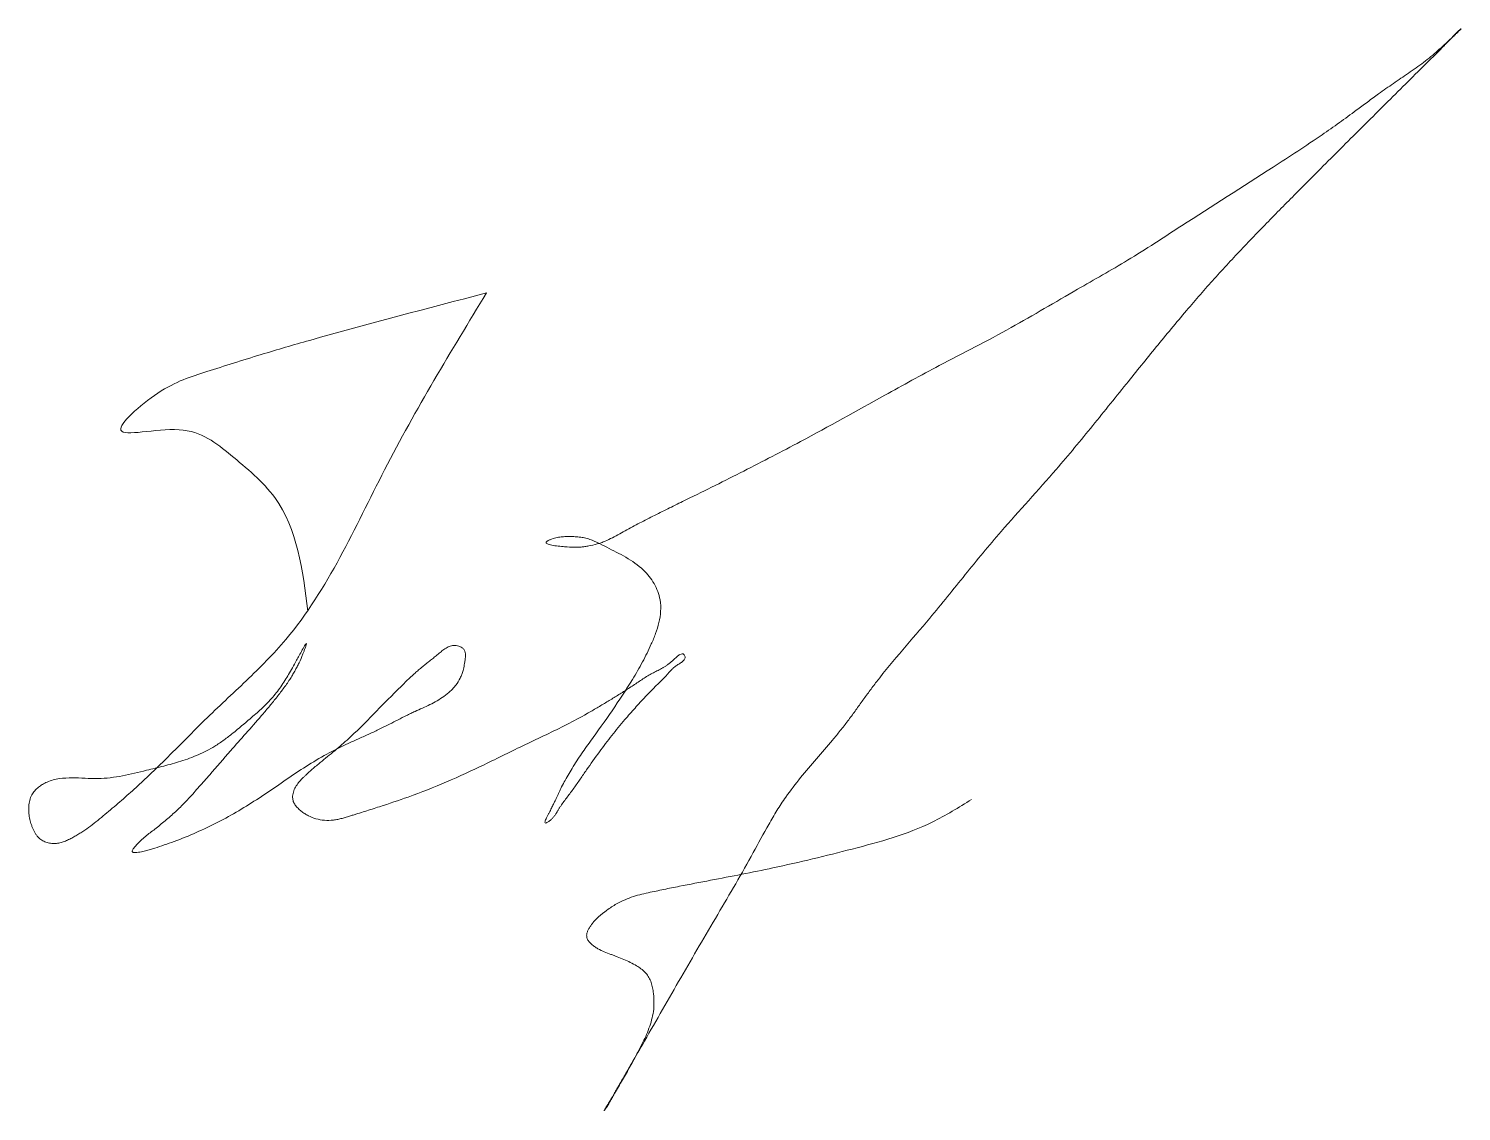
# Model space of a CAD drawing. Header units: millimetres. Extents: x 3370.2 to 3383, y 901 to 910.7.
import ezdxf

# ---------------------------------------------------------------- set-up
doc = ezdxf.new("R2010")
doc.units = ezdxf.units.MM
doc.layers.add('Слой1', color=5, linetype='Continuous', lineweight=18)

msp = doc.modelspace()

# ---------------------------------------------------------------- linework, layer by layer
at = {"layer": 'Слой1', "color": 160, "lineweight": 20}
for points, knots in [([(3374.263, 908.285), (3373.946, 907.765), (3373.476, 906.992), (3372.965, 905.91), (3372.565, 905.26), (3372.113, 904.809), (3371.795, 904.518), (3371.549, 904.269), (3371.383, 904.101), (3371.236, 903.959), (3371.109, 903.841), (3370.978, 903.726), (3370.869, 903.633), (3370.782, 903.561), (3370.716, 903.51), (3370.66, 903.47), (3370.613, 903.44), (3370.577, 903.419), (3370.54, 903.398), (3370.502, 903.38), (3370.463, 903.365), (3370.429, 903.357), (3370.401, 903.354), (3370.373, 903.354), (3370.337, 903.359), (3370.304, 903.371), (3370.279, 903.384), (3370.261, 903.398), (3370.244, 903.415), (3370.223, 903.443), (3370.206, 903.474), (3370.192, 903.508), (3370.18, 903.541), (3370.169, 903.583), (3370.163, 903.635), (3370.163, 903.688), (3370.171, 903.741), (3370.186, 903.781), (3370.203, 903.809), (3370.222, 903.833), (3370.249, 903.86), (3370.286, 903.885), (3370.348, 903.916), (3370.438, 903.939), (3370.553, 903.944), (3370.668, 903.939), (3370.782, 903.934), (3370.894, 903.942), (3371.04, 903.965), (3371.198, 904.005), (3371.372, 904.047), (3371.528, 904.09), (3371.682, 904.146), (3371.811, 904.212), (3371.913, 904.281), (3372.019, 904.363), (3372.128, 904.457), (3372.246, 904.558), (3372.323, 904.634), (3372.38, 904.703), (3372.435, 904.777), (3372.485, 904.857), (3372.524, 904.927), (3372.554, 904.982), (3372.584, 905.037), (3372.613, 905.088), (3372.637, 905.13), (3372.653, 905.152), (3372.651, 905.14), (3372.639, 905.105), (3372.628, 905.076), (3372.609, 905.027), (3372.592, 904.987), (3372.566, 904.937), (3372.546, 904.899), (3372.524, 904.861), (3372.49, 904.806), (3372.442, 904.739), (3372.379, 904.657), (3372.313, 904.576), (3372.223, 904.47), (3372.108, 904.341), (3371.953, 904.167), (3371.815, 904.006), (3371.691, 903.863), (3371.614, 903.778), (3371.554, 903.713), (3371.511, 903.67), (3371.467, 903.629), (3371.406, 903.575), (3371.342, 903.522), (3371.282, 903.474), (3371.24, 903.443), (3371.205, 903.415), (3371.174, 903.387), (3371.153, 903.367), (3371.135, 903.349), (3371.122, 903.335), (3371.109, 903.32), (3371.098, 903.306), (3371.091, 903.293), (3371.089, 903.283), (3371.093, 903.276), (3371.104, 903.274), (3371.117, 903.273), (3371.135, 903.274), (3371.16, 903.278), (3371.186, 903.283), (3371.217, 903.29), (3371.252, 903.3), (3371.304, 903.317), (3371.377, 903.341), (3371.505, 903.386), (3371.663, 903.451), (3371.858, 903.543), (3372.045, 903.646), (3372.226, 903.76), (3372.403, 903.881), (3372.579, 904.002), (3372.76, 904.117), (3372.916, 904.2), (3373.042, 904.259), (3373.135, 904.3), (3373.227, 904.342), (3373.34, 904.395), (3373.445, 904.45), (3373.534, 904.494), (3373.584, 904.519), (3373.632, 904.541), (3373.689, 904.566), (3373.756, 904.598), (3373.82, 904.632), (3373.882, 904.671), (3373.93, 904.709), (3373.964, 904.744), (3373.996, 904.782), (3374.022, 904.824), (3374.042, 904.869), (3374.052, 904.9), (3374.059, 904.928), (3374.064, 904.954), (3374.067, 904.977), (3374.07, 904.995), (3374.073, 905.015), (3374.075, 905.039), (3374.073, 905.066), (3374.065, 905.086), (3374.055, 905.099), (3374.037, 905.114), (3374.011, 905.125), (3373.98, 905.129), (3373.959, 905.128), (3373.938, 905.123), (3373.912, 905.113), (3373.881, 905.093), (3373.852, 905.07), (3373.829, 905.05), (3373.806, 905.031), (3373.778, 905.009), (3373.733, 904.973), (3373.689, 904.938), (3373.647, 904.902), (3373.604, 904.865), (3373.552, 904.816), (3373.491, 904.756), (3373.431, 904.696), (3373.352, 904.617), (3373.215, 904.477), (3373.078, 904.336), (3372.951, 904.226), (3372.887, 904.172), (3372.822, 904.119), (3372.767, 904.074), (3372.72, 904.035), (3372.684, 904.003), (3372.654, 903.976), (3372.63, 903.954), (3372.607, 903.931), (3372.579, 903.901), (3372.552, 903.861), (3372.534, 903.822), (3372.527, 903.789), (3372.525, 903.767), (3372.528, 903.747), (3372.532, 903.73), (3372.54, 903.713), (3372.553, 903.693), (3372.574, 903.669), (3372.603, 903.644), (3372.635, 903.621), (3372.678, 903.597), (3372.736, 903.573), (3372.811, 903.56), (3372.878, 903.562), (3372.931, 903.57), (3372.969, 903.579), (3373.007, 903.589), (3373.043, 903.601), (3373.077, 903.612), (3373.12, 903.625), (3373.196, 903.649), (3373.347, 903.697), (3373.593, 903.779), (3373.906, 903.904), (3374.192, 904.035), (3374.425, 904.15), (3374.61, 904.241), (3374.796, 904.328), (3374.982, 904.418), (3375.133, 904.5), (3375.252, 904.569), (3375.34, 904.622), (3375.426, 904.674), (3375.497, 904.719), (3375.555, 904.756), (3375.613, 904.795), (3375.67, 904.834), (3375.72, 904.864), (3375.747, 904.879), (3375.775, 904.893), (3375.802, 904.906), (3375.829, 904.921), (3375.851, 904.933), (3375.872, 904.947), (3375.895, 904.963), (3375.915, 904.979), (3375.931, 904.994), (3375.948, 905.01), (3375.969, 905.03), (3375.993, 905.048), (3376.015, 905.056), (3376.03, 905.05), (3376.038, 905.034), (3376.042, 905.021), (3376.04, 905.01), (3376.034, 905), (3376.026, 904.99), (3376.015, 904.981), (3376, 904.971), (3375.984, 904.962), (3375.963, 904.949), (3375.94, 904.931), (3375.918, 904.91), (3375.901, 904.892), (3375.888, 904.877), (3375.878, 904.865), (3375.867, 904.853), (3375.852, 904.837), (3375.824, 904.809), (3375.791, 904.776), (3375.757, 904.744), (3375.724, 904.711), (3375.685, 904.67), (3375.638, 904.619), (3375.592, 904.568), (3375.546, 904.516), (3375.496, 904.458), (3375.442, 904.394), (3375.365, 904.298), (3375.27, 904.172), (3375.176, 904.041), (3375.102, 903.932), (3375.055, 903.864), (3375.015, 903.81), (3374.985, 903.77), (3374.955, 903.73), (3374.931, 903.697), (3374.915, 903.673), (3374.907, 903.659), (3374.899, 903.646), (3374.889, 903.629), (3374.876, 903.609), (3374.861, 903.589), (3374.844, 903.57), (3374.822, 903.552), (3374.799, 903.538), (3374.787, 903.537), (3374.785, 903.544), (3374.788, 903.557), (3374.795, 903.575), (3374.806, 903.596), (3374.817, 903.619), (3374.829, 903.641), (3374.839, 903.661), (3374.849, 903.68), (3374.86, 903.703), (3374.873, 903.729), (3374.885, 903.757), (3374.897, 903.782), (3374.909, 903.807), (3374.925, 903.842), (3374.95, 903.89), (3374.984, 903.95), (3375.021, 904.014), (3375.06, 904.078), (3375.116, 904.164), (3375.228, 904.318), (3375.388, 904.543), (3375.544, 904.779), (3375.661, 904.979), (3375.729, 905.117), (3375.778, 905.235), (3375.809, 905.333), (3375.825, 905.434), (3375.82, 905.555), (3375.769, 905.686), (3375.663, 905.819), (3375.512, 905.922), (3375.367, 905.992), (3375.268, 906.045), (3375.21, 906.07), (3375.164, 906.086), (3375.118, 906.097), (3375.069, 906.102), (3375.021, 906.104), (3374.982, 906.103), (3374.952, 906.102), (3374.93, 906.1), (3374.907, 906.097), (3374.876, 906.091), (3374.845, 906.081), (3374.82, 906.07), (3374.81, 906.064), (3374.801, 906.059), (3374.795, 906.052), (3374.796, 906.045), (3374.809, 906.035), (3374.844, 906.025), (3374.903, 906.017), (3375.015, 906.007), (3375.077, 906.005), (3375.143, 906.013), (3375.191, 906.021), (3375.24, 906.033), (3375.289, 906.048), (3375.335, 906.066), (3375.39, 906.092), (3375.455, 906.127), (3375.542, 906.175), (3375.651, 906.234), (3375.784, 906.302), (3375.918, 906.368), (3376.179, 906.496), (3376.566, 906.688), (3377.16, 906.996), (3377.739, 907.32), (3378.258, 907.606), (3378.639, 907.802), (3378.954, 907.969), (3379.257, 908.145), (3379.529, 908.304), (3379.779, 908.446), (3380.011, 908.581), (3380.246, 908.73), (3380.677, 909.012), (3381.181, 909.33), (3381.652, 909.637), (3381.899, 909.81), (3382.033, 909.908), (3382.15, 909.995), (3382.26, 910.076), (3382.36, 910.146), (3382.45, 910.208), (3382.517, 910.253), (3382.586, 910.3), (3382.653, 910.35), (3382.719, 910.401), (3382.777, 910.452), (3382.822, 910.493), (3382.854, 910.523), (3382.878, 910.545), (3382.902, 910.568), (3382.92, 910.587), (3382.935, 910.602), (3382.944, 910.611), (3382.951, 910.619), (3382.957, 910.624), (3382.963, 910.63), (3382.971, 910.637), (3382.982, 910.646), (3382.993, 910.654), (3382.985, 910.646), (3382.967, 910.629), (3382.947, 910.609), (3382.924, 910.587), (3382.903, 910.566), (3382.884, 910.547), (3382.867, 910.53), (3382.849, 910.512), (3382.808, 910.47), (3382.732, 910.396), (3382.616, 910.28), (3382.468, 910.133), (3382.289, 909.955), (3382.111, 909.778), (3381.873, 909.541), (3381.607, 909.274), (3381.312, 908.977), (3381.05, 908.707), (3380.793, 908.431), (3380.535, 908.136), (3380.275, 907.822), (3379.991, 907.471), (3379.691, 907.096), (3379.396, 906.738), (3379.117, 906.426), (3378.839, 906.118), (3378.548, 905.763), (3378.261, 905.404), (3377.989, 905.09), (3377.807, 904.873), (3377.689, 904.716), (3377.625, 904.628), (3377.562, 904.539), (3377.498, 904.451), (3377.43, 904.365), (3377.337, 904.252), (3377.169, 904.058), (3376.995, 903.853), (3376.861, 903.65), (3376.764, 903.484), (3376.647, 903.263), (3376.494, 902.994), (3376.275, 902.623), (3376.003, 902.154), (3375.744, 901.702), (3375.578, 901.413), (3375.496, 901.271), (3375.443, 901.18), (3375.416, 901.133), (3375.4, 901.105), (3375.386, 901.08), (3375.367, 901.048), (3375.343, 901.007), (3375.324, 900.977), (3375.31, 900.952), (3375.329, 900.978), (3375.353, 901.016), (3375.369, 901.045), (3375.385, 901.073), (3375.401, 901.102), (3375.424, 901.141), (3375.453, 901.191), (3375.489, 901.253), (3375.524, 901.314), (3375.557, 901.374), (3375.604, 901.46), (3375.652, 901.55), (3375.696, 901.645), (3375.725, 901.717), (3375.747, 901.793), (3375.759, 901.857), (3375.762, 901.909), (3375.762, 901.961), (3375.758, 902.009), (3375.752, 902.051), (3375.747, 902.075), (3375.741, 902.099), (3375.733, 902.122), (3375.723, 902.144), (3375.707, 902.171), (3375.682, 902.202), (3375.646, 902.233), (3375.602, 902.263), (3375.55, 902.29), (3375.492, 902.317), (3375.443, 902.336), (3375.404, 902.351), (3375.365, 902.365), (3375.317, 902.383), (3375.269, 902.406), (3375.23, 902.43), (3375.202, 902.452), (3375.178, 902.475), (3375.165, 902.497), (3375.16, 902.514), (3375.159, 902.526), (3375.159, 902.538), (3375.162, 902.554), (3375.17, 902.575), (3375.183, 902.6), (3375.199, 902.623), (3375.221, 902.652), (3375.25, 902.684), (3375.282, 902.712), (3375.309, 902.733), (3375.336, 902.754), (3375.371, 902.779), (3375.423, 902.812), (3375.485, 902.844), (3375.558, 902.874), (3375.634, 902.896), (3375.708, 902.913), (3375.78, 902.928), (3375.873, 902.948), (3376.036, 902.98), (3376.362, 903.043), (3376.761, 903.119), (3377.183, 903.215), (3377.663, 903.336), (3378.16, 903.471), (3378.491, 903.678), (3378.606, 903.749)], [0, 0, 0, 0, 0.133292, 0.19751, 0.261728, 0.299179, 0.33663, 0.356139, 0.375648, 0.388292, 0.400937, 0.413581, 0.426226, 0.432295, 0.438363, 0.444432, 0.447467, 0.450501, 0.453535, 0.45657, 0.459604, 0.462639, 0.464156, 0.465673, 0.468707, 0.471742, 0.473259, 0.474776, 0.476683, 0.478589, 0.482402, 0.484308, 0.486214, 0.490027, 0.49384, 0.497652, 0.501465, 0.505278, 0.506919, 0.508561, 0.511844, 0.515127, 0.51841, 0.526789, 0.535168, 0.543547, 0.551926, 0.56, 0.568074, 0.584222, 0.595741, 0.607261, 0.619445, 0.63163, 0.638938, 0.646247, 0.660864, 0.670482, 0.6801, 0.684909, 0.689718, 0.699336, 0.705291, 0.711245, 0.714222, 0.717199, 0.720176, 0.721665, 0.724814, 0.726474, 0.728134, 0.729794, 0.736434, 0.739524, 0.742614, 0.745705, 0.748795, 0.756374, 0.763954, 0.771534, 0.779114, 0.794274, 0.809434, 0.830135, 0.840485, 0.850835, 0.855273, 0.859712, 0.86415, 0.868588, 0.877273, 0.881616, 0.885959, 0.890302, 0.892473, 0.894645, 0.89573, 0.896816, 0.897902, 0.898987, 0.900073, 0.901159, 0.902244, 0.90333, 0.904164, 0.904999, 0.906667, 0.908335, 0.910004, 0.913341, 0.916677, 0.923351, 0.930025, 0.945624, 0.961224, 0.976823, 0.992423, 1.008022, 1.023622, 1.039221, 1.054821, 1.062239, 1.069657, 1.077074, 1.084492, 1.096848, 1.103026, 1.106115, 1.109204, 1.11453, 1.119856, 1.125182, 1.130509, 1.135835, 1.138498, 1.141161, 1.146487, 1.14915, 1.151813, 1.153762, 1.15571, 1.157659, 1.158633, 1.159607, 1.161555, 1.163504, 1.165452, 1.166426, 1.167401, 1.170517, 1.172075, 1.173633, 1.175191, 1.176749, 1.179865, 1.182981, 1.184539, 1.186097, 1.189213, 1.192329, 1.198561, 1.201677, 1.204794, 1.211026, 1.217258, 1.223391, 1.229525, 1.241792, 1.266326, 1.27242, 1.278514, 1.284608, 1.290702, 1.294246, 1.29779, 1.301334, 1.303106, 1.304878, 1.308422, 1.311966, 1.31551, 1.317282, 1.319053, 1.320386, 1.321718, 1.323051, 1.324383, 1.327048, 1.329712, 1.332377, 1.335042, 1.340372, 1.346118, 1.351864, 1.354737, 1.35761, 1.360483, 1.363356, 1.365833, 1.36831, 1.373264, 1.383171, 1.402986, 1.429909, 1.456832, 1.47183, 1.486827, 1.501845, 1.516862, 1.53188, 1.539388, 1.546897, 1.554287, 1.561678, 1.565373, 1.569068, 1.576458, 1.580154, 1.582001, 1.583849, 1.587544, 1.589392, 1.591239, 1.593087, 1.594934, 1.596782, 1.597706, 1.59863, 1.600477, 1.602325, 1.604172, 1.60602, 1.60715, 1.607715, 1.608846, 1.609976, 1.610542, 1.611672, 1.612802, 1.613933, 1.615063, 1.617324, 1.619585, 1.621846, 1.622976, 1.624107, 1.625364, 1.626622, 1.629137, 1.634168, 1.636683, 1.639198, 1.644229, 1.64926, 1.65429, 1.659321, 1.664352, 1.67106, 1.677768, 1.691185, 1.705653, 1.712888, 1.720122, 1.723739, 1.727357, 1.730974, 1.734591, 1.736399, 1.737304, 1.738208, 1.740017, 1.741825, 1.743634, 1.745442, 1.747251, 1.74906, 1.750273, 1.751486, 1.752699, 1.753912, 1.755125, 1.756337, 1.75755, 1.758763, 1.759976, 1.761189, 1.763615, 1.766041, 1.768467, 1.770893, 1.773319, 1.778171, 1.783023, 1.787875, 1.79358, 1.799286, 1.810696, 1.83513, 1.859563, 1.872648, 1.885734, 1.893182, 1.900631, 1.908079, 1.915528, 1.926798, 1.938069, 1.95221, 1.966352, 1.97332, 1.976804, 1.980289, 1.983773, 1.987257, 1.990742, 1.994226, 1.995936, 1.997647, 1.999358, 2.001068, 2.00449, 2.005345, 2.0062, 2.007056, 2.007911, 2.009411, 2.010911, 2.01391, 2.01691, 2.01991, 2.030677, 2.033369, 2.036061, 2.041445, 2.044137, 2.046829, 2.052212, 2.057596, 2.06298, 2.073866, 2.084752, 2.095639, 2.106525, 2.14835, 2.190175, 2.252843, 2.293391, 2.319882, 2.346372, 2.371423, 2.396473, 2.415372, 2.434271, 2.455218, 2.476166, 2.547032, 2.585468, 2.599191, 2.612914, 2.621933, 2.630952, 2.642798, 2.648721, 2.654644, 2.660734, 2.666824, 2.672914, 2.679003, 2.683756, 2.686133, 2.688509, 2.690886, 2.693262, 2.69445, 2.695639, 2.696233, 2.696827, 2.697421, 2.698015, 2.699161, 2.700021, 2.701453, 2.702599, 2.703746, 2.704892, 2.707184, 2.709476, 2.711768, 2.71406, 2.716353, 2.725521, 2.73469, 2.753027, 2.771365, 2.789702, 2.808039, 2.844714, 2.872167, 2.899621, 2.927074, 2.954527, 2.98535, 3.016173, 3.053314, 3.090455, 3.117565, 3.144676, 3.181367, 3.218059, 3.245105, 3.272151, 3.280077, 3.288003, 3.295929, 3.303855, 3.311881, 3.319907, 3.335958, 3.368062, 3.378564, 3.389065, 3.410068, 3.433335, 3.456602, 3.504392, 3.552183, 3.569675, 3.578422, 3.587168, 3.59134, 3.593426, 3.595512, 3.597598, 3.599684, 3.60177, 3.602813, 3.606388, 3.60892, 3.611452, 3.613984, 3.616516, 3.619048, 3.624112, 3.629176, 3.63424, 3.639304, 3.644368, 3.655784, 3.661492, 3.667201, 3.672909, 3.678617, 3.681471, 3.684325, 3.690033, 3.691815, 3.693597, 3.695379, 3.69716, 3.698888, 3.700615, 3.70407, 3.707525, 3.710979, 3.715605, 3.720232, 3.724858, 3.727171, 3.729484, 3.73411, 3.738736, 3.741049, 3.743362, 3.745675, 3.747988, 3.748934, 3.74988, 3.750826, 3.751772, 3.753664, 3.755556, 3.757448, 3.75934, 3.763124, 3.766907, 3.768799, 3.770691, 3.774475, 3.778259, 3.78399, 3.789721, 3.795452, 3.801183, 3.806371, 3.811559, 3.821934, 3.842686, 3.884189, 3.910796, 3.937403, 3.992583, 4.022336, 4.022336, 4.022336, 4.022336]), ([(3374.263, 908.285), (3373.732, 908.147), (3373.055, 907.971), (3372.23, 907.731), (3371.753, 907.579), (3371.357, 907.456), (3370.753, 906.923), (3371.588, 907.152), (3371.974, 906.831), (3372.546, 906.363), (3372.616, 905.804), (3372.663, 905.436)], [0, 0, 0, 0, 36.445728, 46.497838, 57.811789, 68.471406, 78.879803, 90.445585, 101.906657, 114.075901, 137.595565, 137.595565, 137.595565, 137.595565])]:
    msp.add_open_spline(points, degree=3, knots=knots, dxfattribs=at)

doc.saveas('drawing.dxf')
